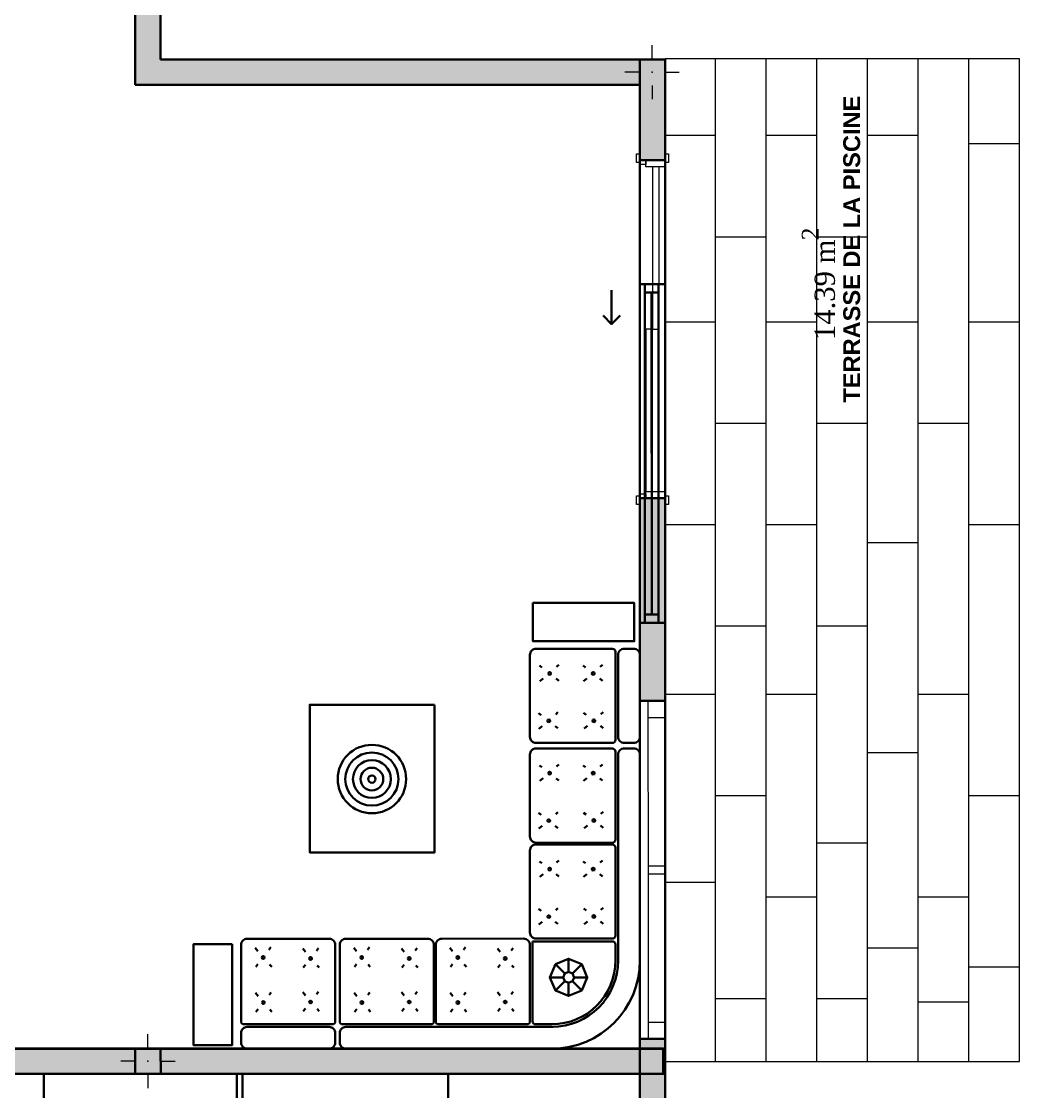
# Model space of a CAD drawing. Header units: millimetres. Extents: x -234375 to -184638, y -91483 to -70216.
# Drawn here: x -224178 to -218274, y -83713 to -77380 of the extents above; entities that cross this region are included whole.
import ezdxf

# ---------------------------------------------------------------- set-up
doc = ezdxf.new("R2010")
doc.units = ezdxf.units.MM
doc.header["$MEASUREMENT"] = 0
doc.linetypes.add('Wipeout_Contour', pattern=[20000, 0, -20000])
for name, color, linetype, lineweight in [('New_0_Pen_No__7', 7, 'Continuous', 35), ('New_2D Drafting - General_Pen_No__1', 7, 'Continuous', 13), ('New_Archicad Doors_Pen_No__27', 7, 'Continuous', 35), ('New_Archicad Windows_Pen_No__27', 7, 'Continuous', 35), ('New_Drawing & Figure_Pen_No__15', 214, 'Continuous', 25), ('New_Drawing & Figure_Pen_No__7', 7, 'Continuous', 35), ('New_Structural - Bearing_Pen_No__1', 7, 'Continuous', 13), ('New_Structural - Bearing_Pen_No__27', 7, 'Continuous', 35)]:
    doc.layers.add(name, color=color, linetype=linetype, lineweight=lineweight)
for name, color, linetype in [('New_Archicad Doors', 7, 'Continuous'), ('New_Archicad Windows', 7, 'Continuous'), ('New_Drawing & Figure', 7, 'Continuous'), ('New_Structural - Bearing', 7, 'Continuous')]:
    doc.layers.add(name, color=color, linetype=linetype)
for name, color, linetype, lineweight, true_color in [('New_Archicad Doors_Pen_No__23', 30, 'Continuous', 20, 0xff6600), ('New_Archicad Doors_Pen_No__3', 30, 'Continuous', 18, 0xff6600), ('New_Archicad Windows_Pen_No__23', 30, 'Continuous', 20, 0xff6600), ('New_Archicad Windows_Pen_No__3', 30, 'Continuous', 18, 0xff6600), ('New_Drawing & Figure_Pen_No__254', 254, 'Continuous', 13, 0xe8e8e8), ('New_Drawing & Figure_Pen_No__5', 161, 'Continuous', 25, 0x40a5ff), ('New_Drawing & Figure_Pen_No__8', 14, 'Continuous', 35, 0xa80f02), ('New_Structural - Bearing_Pen_No__160', 33, 'Continuous', 20, 0xb4a35c)]:
    doc.layers.add(name, color=color, linetype=linetype, lineweight=lineweight, true_color=true_color)
doc.styles.add('GENERATED_STYLE_1', font='arial.ttf')
doc.styles.add('GENERATED_STYLE_2', font='times.ttf')

# ---------------------------------------------------------------- blocks, each defined once
blk = doc.blocks.new('Wall_36', base_point=(-220382.9, -83606.5))
at = {"layer": 'New_Structural - Bearing_Pen_No__160', "linetype": 'Continuous', "lineweight": 0, "true_color": 0x5a512e}
blk.add_hatch(color=59, dxfattribs=at).paths.add_polyline_path([(-227141.4, -83456.9), (-227141.4, -83606.9), (-223504.8, -83606.7), (-223504.8, -83458.9), (-223354.8, -83458.9), (-223354.8, -83606.7), (-220382.9, -83606.5), (-220382.9, -83456.5)])
at = {"layer": 'New_Structural - Bearing_Pen_No__27', "color": 7, "linetype": 'Continuous', "lineweight": 35, "flags": 128}
for points in [[(-220382.9, -83456.5), (-227141.4, -83456.9)], [(-220382.9, -83606.5), (-220382.9, -83456.5)], [(-227141.4, -83606.9), (-223504.8, -83606.7)], [(-223354.8, -83606.7), (-220382.9, -83606.5)]]:
    blk.add_lwpolyline(points, dxfattribs=at)
blk = doc.blocks.new('Wall_38', base_point=(-220370.1, -77755))
at = {"layer": 'New_Structural - Bearing_Pen_No__160', "linetype": 'Continuous', "lineweight": 0, "true_color": 0x5a512e}
for points in [[(-223505.1, -77605.2), (-223505.1, -77755.2), (-223355.1, -77605.2)], [(-223355.1, -77605.2), (-223505.1, -77755.2), (-223355.1, -77755.2)], [(-223355.1, -77755.2), (-220520.1, -77755), (-220520.1, -77605), (-223355.1, -77605.2)], [(-220520.1, -77755), (-220370.1, -77755), (-220370.1, -77605), (-220378.1, -77613), (-220378, -77750.1), (-220515.2, -77750.1)], [(-220370.1, -77605), (-220520.1, -77605), (-220520.1, -77755), (-220515.2, -77750.1), (-220518, -77750.1), (-220518.1, -77610.1), (-220378.1, -77610.1), (-220378.1, -77613)]]:
    blk.add_hatch(color=59, dxfattribs=at).paths.add_polyline_path(points)
at = {"layer": 'New_Structural - Bearing_Pen_No__27', "color": 7, "linetype": 'Continuous', "lineweight": 35, "flags": 128}
for points in [[(-223505.1, -77755.2), (-223505.1, -77605.2)], [(-220370.1, -77605), (-223355.1, -77605.2)], [(-220370.1, -77605), (-220370.1, -77755)], [(-223505.1, -77755.2), (-220520.1, -77755)]]:
    blk.add_lwpolyline(points, dxfattribs=at)
blk = doc.blocks.new('2-Sash Sliding Window_2')
at = {"layer": 'New_Archicad Windows_Pen_No__23', "color": 30, "linetype": 'Continuous', "lineweight": 20, "true_color": 0xff6600}
for p, q in [((-1000, 0), (-900, 0)), ((-900, 0), (-900, -100)), ((-25, -100), (-25, 0)), ((-25, 0), (25, 0)), ((-25, 0), (25, 0)), ((25, 0), (25, -100)), ((900, -100), (900, 0)), ((900, 0), (1000, 0)), ((-900, -100), (-1000, -100)), ((25, -100), (-25, -100)), ((25, -100), (-25, -100)), ((1000, -100), (900, -100))]:
    blk.add_line(p, q, dxfattribs=at)
at = {"layer": 'New_Archicad Windows_Pen_No__27', "color": 7, "linetype": 'Continuous', "lineweight": 35}
for p, q in [((-1000, 0), (-1000, 50)), ((-1000, -100), (-1000, 0)), ((-1000, -100), (-1000, 0)), ((1000, 0), (1000, 50)), ((1000, -100), (1000, 0)), ((1000, -100), (1000, 0))]:
    blk.add_line(p, q, dxfattribs=at)
at = {"layer": 'New_Archicad Windows_Pen_No__3', "color": 30, "linetype": 'Continuous', "lineweight": 18, "true_color": 0xff6600}
for p, q in [((-1000, 50), (1000, 50)), ((-900, 0), (-25, 0)), ((25, 0), (900, 0)), ((-1000, -100), (1000, -100)), ((-25, -100), (-900, -100)), ((900, -100), (25, -100))]:
    blk.add_line(p, q, dxfattribs=at)
blk = doc.blocks.new('Sliding Door_2')
at = {"layer": 'New_Archicad Doors_Pen_No__23', "color": 30, "linetype": 'Continuous', "lineweight": 20, "true_color": 0xff6600}
for p, q in [((-960, 0), (-1000, 0)), ((-1000, 0), (-1000, -115)), ((-960, -115), (-960, 0)), ((1000, 0), (960, 0)), ((960, 0), (960, -115)), ((1000, -115), (1000, 0)), ((-1000, -115), (-960, -115)), ((960, -115), (1000, -115))]:
    blk.add_line(p, q, dxfattribs=at)
at = {"layer": 'New_Archicad Doors_Pen_No__27', "color": 7, "linetype": 'Continuous', "lineweight": 35}
for p, q in [((-1000, 35), (-1037, 35)), ((-1000, 35), (-1037, 35)), ((-1000, 0), (-1000, 35)), ((-1000, 0), (-1000, 35)), ((-1000, -115), (-1000, 0)), ((-1000, -115), (-1000, 0)), ((1000, 0), (1000, 35)), ((1000, 0), (1000, 35)), ((1000, 35), (1037, 35)), ((1000, 35), (1037, 35)), ((1000, -115), (1000, 0)), ((1000, -115), (1000, 0)), ((-1000, -115), (-1037, -115)), ((-1000, -115), (-1037, -115)), ((1000, -115), (1037, -115)), ((1000, -115), (1037, -115))]:
    blk.add_line(p, q, dxfattribs=at)
at = {"layer": 'New_Archicad Doors_Pen_No__3', "color": 30, "linetype": 'Continuous', "lineweight": 18, "true_color": 0xff6600}
for p, q in [((-987, 54), (-1037, 54)), ((-1037, 54), (-1037, 35)), ((-1037, 35), (-987, 35)), ((-975, 35), (-1000, 35)), ((-1000, 35), (-1000, 0)), ((-1000, 0), (-975, 0)), ((-987, 35), (-987, 54)), ((-975, 0), (-975, 35)), ((0, 0), (960, 0)), ((0, -40), (0, 0)), ((960, 0), (960, -40)), ((1000, 35), (975, 35)), ((975, 35), (975, 0)), ((975, 0), (1000, 0)), ((1037, 54), (987, 54)), ((987, 54), (987, 35)), ((987, 35), (1037, 35)), ((1000, 0), (1000, 35)), ((1037, 35), (1037, 54)), ((-960, -40), (0, -40)), ((-960, -80), (-960, -40)), ((960, -40), (0, -40)), ((0, -40), (0, -80)), ((-987, -115), (-1037, -115)), ((-1037, -115), (-1037, -134)), ((-987, -134), (-987, -115)), ((0, -80), (-960, -80)), ((1037, -115), (987, -115)), ((987, -115), (987, -134)), ((1037, -134), (1037, -115)), ((-1037, -134), (-987, -134)), ((987, -134), (1037, -134))]:
    blk.add_line(p, q, dxfattribs=at)
blk = doc.blocks.new('Wall_39', base_point=(-220369.9, -83606.5))
at = {"layer": 'New_Structural - Bearing_Pen_No__160', "linetype": 'Continuous', "lineweight": 0, "true_color": 0x5a512e}
for points in [[(-220520.1, -77755), (-220520.1, -78201), (-220370.1, -78201), (-220370.1, -77755)], [(-220520, -80201), (-220520, -81401), (-220370, -81401), (-220370, -80201)], [(-220520, -83401), (-220519.9, -83606.6), (-220369.9, -83606.5), (-220370, -83401)]]:
    blk.add_hatch(color=59, dxfattribs=at).paths.add_polyline_path(points)
at = {"layer": 'New_Structural - Bearing_Pen_No__27', "color": 7, "linetype": 'Continuous', "lineweight": 35}
for p, q in [((-220520.1, -78201), (-220520.1, -78164)), ((-220485.1, -78201), (-220520.1, -78201)), ((-220370.1, -78201), (-220485.1, -78201)), ((-220370.1, -78201), (-220370.1, -78164)), ((-220520, -80201), (-220520, -80238)), ((-220485, -80201), (-220520, -80201)), ((-220370, -80201), (-220485, -80201)), ((-220370, -80201), (-220370, -80238)), ((-220470, -81401), (-220520, -81401)), ((-220370, -81401), (-220470, -81401)), ((-220470, -83401), (-220520, -83401)), ((-220370, -83401), (-220470, -83401))]:
    blk.add_line(p, q, dxfattribs=at)
at = {"layer": 'New_Structural - Bearing_Pen_No__27', "color": 7, "linetype": 'Continuous', "lineweight": 35, "flags": 128}
for points in [[(-220520.1, -77755), (-220520.1, -78201)], [(-220370.1, -78201), (-220370.1, -77755)], [(-220520, -80201), (-220520, -81401)], [(-220370, -81401), (-220370, -80201)], [(-220520, -83401), (-220519.9, -83606.6)], [(-220369.9, -83606.5), (-220370, -83401)]]:
    blk.add_lwpolyline(points, dxfattribs=at)
at = {"layer": 'New_Archicad Doors', "color": 21, "linetype": 'Continuous', "lineweight": 18, "true_color": 0xff9955, "xscale": -0.9999999999999999, "zscale": 1000, "rotation": 90.00160449471812}
blk.add_blockref('Sliding Door_2', (-220485.1, -79201), dxfattribs=at)
at = {"layer": 'New_Archicad Windows', "color": 21, "linetype": 'Continuous', "lineweight": 18, "true_color": 0xff9955, "zscale": 1000, "rotation": 90.00160449471812}
blk.add_blockref('2-Sash Sliding Window_2', (-220470, -82401), dxfattribs=at)
blk = doc.blocks.new('Wall_40', base_point=(-220369.9, -83606.5))
at = {"layer": 'New_Structural - Bearing_Pen_No__160', "linetype": 'Continuous', "lineweight": 0, "true_color": 0x5a512e}
for points in [[(-220369.9, -83606.5), (-220519.9, -83606.6), (-220519.8, -85106.6), (-220369.8, -85106.5)], [(-220369.6, -87106.5), (-220519.6, -87106.6), (-220519.5, -88634.1), (-220369.5, -88634.1)]]:
    blk.add_hatch(color=59, dxfattribs=at).paths.add_polyline_path(points)
at = {"layer": 'New_Structural - Bearing_Pen_No__27', "color": 7, "linetype": 'Continuous', "lineweight": 35}
for p, q in [((-220469.8, -85106.6), (-220519.8, -85106.6)), ((-220369.8, -85106.5), (-220469.8, -85106.6)), ((-220469.6, -87106.6), (-220519.6, -87106.6)), ((-220369.6, -87106.5), (-220469.6, -87106.6))]:
    blk.add_line(p, q, dxfattribs=at)
at = {"layer": 'New_Structural - Bearing_Pen_No__27', "color": 7, "linetype": 'Continuous', "lineweight": 35, "flags": 128}
for points in [[(-220519.9, -83606.6), (-220519.8, -85106.6)], [(-220369.8, -85106.5), (-220369.9, -83606.5)], [(-220519.6, -87106.6), (-220519.5, -88634.1)], [(-220369.5, -88634.1), (-220369.6, -87106.5)]]:
    blk.add_lwpolyline(points, dxfattribs=at)
at = {"layer": 'New_Archicad Windows', "color": 21, "linetype": 'Continuous', "lineweight": 18, "true_color": 0xff9955, "zscale": 1000, "rotation": 90.00517873000538}
blk.add_blockref('2-Sash Sliding Window_2', (-220469.7, -86106.6), dxfattribs=at)
blk = doc.blocks.new('2-Sash Sliding Window_6')
at = {"layer": 'New_Archicad Windows_Pen_No__23', "color": 30, "linetype": 'Continuous', "lineweight": 20, "true_color": 0xff6600}
for p, q in [((-350, 0), (-250, 0)), ((-250, 0), (-250, -100)), ((-25, -100), (-25, 0)), ((-25, 0), (25, 0)), ((-25, 0), (25, 0)), ((25, 0), (25, -100)), ((250, -100), (250, 0)), ((250, 0), (350, 0)), ((-250, -100), (-350, -100)), ((25, -100), (-25, -100)), ((25, -100), (-25, -100)), ((350, -100), (250, -100))]:
    blk.add_line(p, q, dxfattribs=at)
at = {"layer": 'New_Archicad Windows_Pen_No__27', "color": 7, "linetype": 'Continuous', "lineweight": 35}
for p, q in [((-350, 0), (-350, 50)), ((-350, -100), (-350, 0)), ((-350, -100), (-350, 0)), ((350, 0), (350, 50)), ((350, -100), (350, 0)), ((350, -100), (350, 0))]:
    blk.add_line(p, q, dxfattribs=at)
at = {"layer": 'New_Archicad Windows_Pen_No__3', "color": 30, "linetype": 'Continuous', "lineweight": 18, "true_color": 0xff6600}
for p, q in [((-350, 50), (350, 50)), ((-250, 0), (-25, 0)), ((25, 0), (250, 0)), ((-350, -100), (350, -100)), ((-25, -100), (-250, -100)), ((250, -100), (25, -100))]:
    blk.add_line(p, q, dxfattribs=at)
blk = doc.blocks.new('Wall_44', base_point=(-223355.4, -70834.3))
at = {"layer": 'New_Structural - Bearing_Pen_No__160', "linetype": 'Continuous', "lineweight": 0, "true_color": 0x5a512e}
for points in [[(-223505.4, -70834.3), (-223505.4, -70984.3), (-223505.3, -70984.3), (-223505.3, -70834.3)], [(-223505.4, -70984.3), (-223505.3, -70984.3), (-223505.3, -70984.3)], [(-223355.4, -70984.3), (-223505.4, -70984.3), (-223505.2, -74580.7), (-223355.2, -74580.7)], [(-223505.2, -74740.7), (-223505.2, -75143.1), (-223355.2, -75143.1), (-223355.2, -74740.7)], [(-223355.2, -75843.1), (-223505.2, -75843.1), (-223505.2, -76251.2), (-223355.2, -76251.1)], [(-223505.2, -76401.2), (-223505.1, -77605.2), (-223355.1, -77605.2), (-223355.2, -76401.1)]]:
    blk.add_hatch(color=59, dxfattribs=at).paths.add_polyline_path(points)
at = {"layer": 'New_Structural - Bearing_Pen_No__27', "color": 7, "linetype": 'Continuous', "lineweight": 35}
for p, q in [((-223455.2, -75143.1), (-223505.2, -75143.1)), ((-223355.2, -75143.1), (-223455.2, -75143.1)), ((-223455.2, -75843.1), (-223505.2, -75843.1)), ((-223355.2, -75843.1), (-223455.2, -75843.1))]:
    blk.add_line(p, q, dxfattribs=at)
at = {"layer": 'New_Structural - Bearing_Pen_No__27', "color": 7, "linetype": 'Continuous', "lineweight": 35, "flags": 128}
for points in [[(-223505.3, -70834.3), (-223505.4, -70834.3)], [(-223505.4, -70984.3), (-223505.2, -74580.7)], [(-223355.2, -74580.7), (-223355.4, -70984.3)], [(-223505.2, -74740.7), (-223505.2, -75143.1)], [(-223355.2, -75143.1), (-223355.2, -74740.7)], [(-223505.2, -75843.1), (-223505.2, -76251.2)], [(-223355.2, -76251.1), (-223355.2, -75843.1)], [(-223505.2, -76401.2), (-223505.1, -77605.2)], [(-223355.1, -77605.2), (-223355.2, -76401.1)]]:
    blk.add_lwpolyline(points, dxfattribs=at)
at = {"layer": 'New_Archicad Windows', "color": 21, "linetype": 'Continuous', "lineweight": 18, "true_color": 0xff9955, "xscale": -0.9999999999999997, "zscale": 1000, "rotation": 90.00257084281272}
blk.add_blockref('2-Sash Sliding Window_6', (-223455.2, -75493.1), dxfattribs=at)
blk = doc.blocks.new('Column_39', base_point=(-223429.8, -83532.9))
at = {"layer": 'New_Structural - Bearing_Pen_No__160', "linetype": 'Continuous', "lineweight": 0, "true_color": 0x5a512e}
for points in [[(-223504.8, -83458.9), (-223504.8, -83606.7), (-223354.8, -83606.7), (-223354.8, -83458.9)], [(-223504.8, -83606.9), (-223354.8, -83606.9), (-223354.8, -83606.7), (-223504.8, -83606.7)]]:
    blk.add_hatch(color=59, dxfattribs=at).paths.add_polyline_path(points)
at = {"layer": 'New_Structural - Bearing_Pen_No__1', "color": 7, "linetype": 'Continuous', "lineweight": 13}
for p, q in [((-223429.8, -83452.9), (-223429.8, -83372.9)), ((-223509.8, -83532.9), (-223589.8, -83532.9)), ((-223349.8, -83532.9), (-223269.8, -83532.9)), ((-223429.8, -83612.9), (-223429.8, -83692.9))]:
    blk.add_line(p, q, dxfattribs=at)
at = {"layer": 'New_Structural - Bearing_Pen_No__1', "color": 7, "linetype": 'Continuous', "lineweight": 13, "flags": 128}
blk.add_lwpolyline([(-223504.8, -83606.7), (-223504.8, -83606.9), (-223354.8, -83606.9), (-223354.8, -83606.7)], dxfattribs=at)
at = {"layer": 'New_Structural - Bearing_Pen_No__1', "color": 7, "linetype": 'Continuous', "lineweight": 13}
blk.add_point((-223429.8, -83532.9), dxfattribs=at)
blk = doc.blocks.new('Column_42', base_point=(-220448.1, -77680.1))
at = {"layer": 'New_Structural - Bearing_Pen_No__160', "linetype": 'Continuous', "lineweight": 0, "true_color": 0x5a512e}
for points in [[(-220378.1, -77610.1), (-220518.1, -77610.1), (-220518, -77750.1), (-220515.2, -77750.1), (-220378.1, -77613)], [(-220515.2, -77750.1), (-220378, -77750.1), (-220378.1, -77613)]]:
    blk.add_hatch(color=59, dxfattribs=at).paths.add_polyline_path(points)
at = {"layer": 'New_Structural - Bearing_Pen_No__1', "color": 7, "linetype": 'Continuous', "lineweight": 13}
for p, q in [((-220448.1, -77600.1), (-220448.1, -77520.1)), ((-220528.1, -77680.1), (-220608.1, -77680.1)), ((-220368.1, -77680.1), (-220288.1, -77680.1)), ((-220448, -77760.1), (-220448, -77840.1))]:
    blk.add_line(p, q, dxfattribs=at)
blk.add_point((-220448.1, -77680.1), dxfattribs=at)

msp = doc.modelspace()

# ---------------------------------------------------------------- hatches: boundary and pattern name
at = {"layer": 'New_Drawing & Figure_Pen_No__5', "linetype": 'Continuous', "lineweight": 25, "true_color": 0x40a5ff}
msp.add_hatch(color=161, dxfattribs=at).paths.add_polyline_path([(-220519.8, -83458.6), (-220519.8, -83606.6), (-220369.9, -83606.5), (-220370, -83458.6)])

# ---------------------------------------------------------------- linework, layer by layer
at = {"layer": 'New_0_Pen_No__7', "color": 7, "linetype": 'Continuous', "lineweight": 35}
for p, q in [((-220520.1, -77605), (-220520, -78933.9)), ((-220370, -78933.9), (-220370.1, -77601)), ((-220519.9, -80938.6), (-220370.2, -80938.6)), ((-220519.8, -83606.6), (-220519.9, -80938.6)), ((-220370.2, -80938.6), (-220369.8, -85101.4)), ((-227142.1, -83458.9), (-220370, -83458.6)), ((-227142.1, -83458.9), (-223701.4, -83458.7)), ((-223504.7, -83606.9), (-223504.8, -83458.9)), ((-223354.7, -83606.7), (-223354.8, -83458.7)), ((-220369.9, -83606.5), (-227342.1, -83606.9)), ((-220519.7, -85101.4), (-220519.8, -83606.6))]:
    msp.add_line(p, q, dxfattribs=at)
for points in [[(-220370, -78933.9), (-220520, -78933.9)], [(-220687.3, -78970.9), (-220687.2, -79170.9), (-220737.2, -79120.9)], [(-220687.2, -79170.9), (-220637.2, -79120.9)]]:
    msp.add_lwpolyline(points, dxfattribs=at)
msp.add_lwpolyline([(-220519.8, -83606.6), (-220519.8, -83458.6), (-220370, -83458.6), (-220369.9, -83606.5)], close=True, dxfattribs=at)
at = {"layer": 'New_2D Drafting - General_Pen_No__1', "color": 7, "linetype": 'Continuous', "lineweight": 13}
for p, q in [((-218274.2, -77600.9), (-220370.1, -77601)), ((-220370.1, -77601), (-220369.9, -83533.6)), ((-220073.1, -83533.5), (-220073.3, -77601)), ((-219773.1, -83533.5), (-219773.3, -77601)), ((-219473.9, -83533.5), (-219474.2, -77601)), ((-219173.9, -83533.5), (-219174.2, -77601)), ((-218873.9, -83533.5), (-218874.2, -77600.1)), ((-218573.9, -83533.5), (-218574.2, -77600.9)), ((-218273.9, -83533.5), (-218274.2, -77600.9)), ((-220073.3, -78056), (-220370.1, -78056)), ((-219474.1, -78056), (-219773.3, -78056)), ((-218874.1, -78055.9), (-219174.1, -78056)), ((-218274.1, -78104.5), (-218574.1, -78104.5)), ((-219773.3, -78656), (-220073.3, -78656)), ((-219174.1, -78656), (-219474.1, -78656)), ((-220073.3, -79158.8), (-220370, -79158.8)), ((-219474.1, -79158.8), (-219773.3, -79158.8)), ((-218874.1, -79158.8), (-219174.1, -79158.8)), ((-218274.1, -79158.7), (-218574.1, -79158.7)), ((-219773.2, -79758.8), (-220073.2, -79758.8)), ((-219174.1, -79758.8), (-219474.1, -79758.8)), ((-218574.1, -79758.7), (-218874.1, -79758.8)), ((-220073.2, -80358.8), (-220370, -80358.8)), ((-219474, -80358.8), (-219773.2, -80358.8)), ((-218274, -80358.7), (-218574, -80358.7)), ((-218874, -80464.4), (-219174, -80464.4)), ((-219773.2, -80958.8), (-220073.2, -80958.8)), ((-219174, -80958.8), (-219474, -80958.8)), ((-220073.2, -81362.9), (-220369.9, -81362.9)), ((-219474, -81362.9), (-219773.2, -81362.9)), ((-218574, -81362.9), (-218874, -81362.9)), ((-218874, -81708.9), (-219174, -81708.9)), ((-219773.1, -81962.9), (-220073.1, -81962.9)), ((-218274, -81962.8), (-218574, -81962.9)), ((-219174, -82242), (-219473.1, -82242)), ((-220073.1, -82475.2), (-220369.9, -82475.3)), ((-219473.9, -82562.9), (-219773.1, -82562.9)), ((-218573.9, -82562.9), (-218873.9, -82562.9)), ((-218873.9, -82862.9), (-219173.9, -82862.9)), ((-218273.9, -82976), (-218573.9, -82976)), ((-219773.1, -83162.9), (-220073.1, -83162.9)), ((-219174.8, -83162.9), (-219473.9, -83162.9)), ((-218573.9, -83182.7), (-218873.9, -83182.7)), ((-220369.9, -83533.6), (-218273.9, -83533.5))]:
    msp.add_line(p, q, dxfattribs=at)
at = {"layer": 'New_Drawing & Figure_Pen_No__7', "color": 7, "linetype": 'Continuous', "lineweight": 35}
for p, q in [((-220520.1, -77605), (-220520, -78933.9)), ((-220370, -78933.9), (-220370.1, -77601)), ((-220520.3, -78933.9), (-220520.2, -80938.6)), ((-220490.3, -78933.9), (-220490.2, -80938.6)), ((-220410.3, -78933.9), (-220410.2, -80938.6)), ((-220370.3, -78933.9), (-220370.2, -80938.6)), ((-220490.3, -78983.9), (-220410.3, -78983.9)), ((-220450.3, -78983.9), (-220450.2, -80888.6)), ((-220410.2, -80888.6), (-220490.2, -80888.6)), ((-220519.9, -80938.6), (-220370.2, -80938.6)), ((-220519.8, -83606.6), (-220519.9, -80938.6)), ((-220370.2, -80938.6), (-220369.8, -85101.4)), ((-221099.6, -81203.2), (-221114.2, -81192)), ((-221012.6, -81199.4), (-220999.3, -81186.9)), ((-220841.6, -81203.2), (-220856.2, -81192)), ((-220754.6, -81199.4), (-220741.3, -81186.9)), ((-221092.2, -81268.4), (-221111.7, -81283.9)), ((-221015.1, -81268.8), (-220999.3, -81281.3)), ((-220834.2, -81268.4), (-220853.6, -81283.9)), ((-220757.1, -81268.8), (-220741.3, -81281.3)), ((-221104.9, -81484.5), (-221119.5, -81473.4)), ((-221017.9, -81480.7), (-221004.6, -81468.3)), ((-220838, -81483.1), (-220852.6, -81471.9)), ((-220751, -81479.3), (-220737.7, -81466.8)), ((-221097.5, -81549.8), (-221116.9, -81565.2)), ((-221020.4, -81550.1), (-221004.6, -81562.7)), ((-220830.5, -81548.3), (-220850, -81563.8)), ((-220753.5, -81548.7), (-220737.7, -81561.2)), ((-221099.6, -81793.3), (-221114.2, -81782.2)), ((-221012.6, -81789.5), (-220999.3, -81777.1)), ((-220841.6, -81793.3), (-220856.2, -81782.2)), ((-220754.6, -81789.5), (-220741.3, -81777.1)), ((-221092.2, -81858.6), (-221111.6, -81874.1)), ((-221015.1, -81858.9), (-220999.3, -81871.5)), ((-220834.1, -81858.6), (-220853.6, -81874.1)), ((-220757.1, -81858.9), (-220741.3, -81871.5)), ((-221104.9, -82074.7), (-221119.5, -82063.6)), ((-221017.9, -82070.9), (-221004.6, -82058.4)), ((-220838, -82073.2), (-220852.6, -82062.1)), ((-220750.9, -82069.4), (-220737.7, -82057)), ((-221097.4, -82140), (-221116.9, -82155.4)), ((-221020.4, -82140.3), (-221004.6, -82152.9)), ((-220830.5, -82138.5), (-220850, -82154)), ((-220753.5, -82138.8), (-220737.7, -82151.4)), ((-220648.4, -82202), (-220648.4, -82944.9)), ((-220519.8, -82952.6), (-220519.8, -82202)), ((-221099.6, -82361.3), (-221114.2, -82350.1)), ((-221012.5, -82357.5), (-220999.3, -82345)), ((-220841.5, -82361.2), (-220856.1, -82350.1)), ((-220754.5, -82357.5), (-220741.2, -82345)), ((-221092.1, -82426.5), (-221111.6, -82442)), ((-221015.1, -82426.9), (-220999.3, -82439.4)), ((-220834.1, -82426.5), (-220853.6, -82442)), ((-220757.1, -82426.9), (-220741.2, -82439.4)), ((-221104.8, -82642.6), (-221119.4, -82631.5)), ((-221017.8, -82638.8), (-221004.5, -82626.4)), ((-220837.9, -82641.2), (-220852.5, -82630)), ((-220750.9, -82637.4), (-220737.6, -82624.9)), ((-221097.4, -82707.9), (-221116.9, -82723.3)), ((-221020.4, -82708.2), (-221004.5, -82720.8)), ((-220830.5, -82706.4), (-220850, -82721.9)), ((-220753.5, -82706.8), (-220737.6, -82719.3)), ((-221154.6, -82823.5), (-221154.6, -83295.9)), ((-221154.6, -82823.5), (-220682.3, -82823.5)), ((-222779.5, -82880.8), (-222795, -82861.3)), ((-222714.3, -82873.4), (-222703.1, -82858.8)), ((-222498.2, -82886.1), (-222513.7, -82866.6)), ((-222432.9, -82878.7), (-222421.8, -82864.1)), ((-222196, -82880.8), (-222211.4, -82861.3)), ((-222130.7, -82873.4), (-222119.6, -82858.8)), ((-221914.6, -82886.1), (-221930.1, -82866.6)), ((-221849.4, -82878.6), (-221838.2, -82864)), ((-221628.1, -82880.8), (-221643.5, -82861.3)), ((-221562.8, -82873.3), (-221551.7, -82858.7)), ((-221346.7, -82886.1), (-221362.2, -82866.6)), ((-221281.5, -82878.6), (-221270.3, -82864)), ((-220664.2, -82841.6), (-220664.2, -82936.4)), ((-222779.9, -82957.9), (-222792.4, -82973.7)), ((-222196.3, -82957.8), (-222208.9, -82973.7)), ((-221628.4, -82957.8), (-221641, -82973.6)), ((-220941.6, -82926.4), (-220941.6, -83004.2)), ((-222710.5, -82960.4), (-222698, -82973.7)), ((-222498.5, -82963.1), (-222511.1, -82979)), ((-222429.1, -82965.7), (-222416.7, -82979)), ((-222126.9, -82960.4), (-222114.5, -82973.7)), ((-221915, -82963.1), (-221927.6, -82978.9)), ((-221845.6, -82965.7), (-221833.1, -82978.9)), ((-221559, -82960.4), (-221546.6, -82973.6)), ((-221347.1, -82963.1), (-221359.6, -82978.9)), ((-221277.7, -82965.6), (-221265.2, -82978.9)), ((-221019.5, -82958.7), (-220964.5, -83013.7)), ((-220918.7, -83013.7), (-220863.7, -82958.6)), ((-220973.9, -83036.5), (-221051.7, -83036.5)), ((-221019.5, -83114.4), (-220964.5, -83059.4)), ((-220941.6, -83068.9), (-220941.6, -83146.7)), ((-220863.7, -83114.4), (-220918.7, -83059.4)), ((-220909.3, -83036.5), (-220831.5, -83036.5)), ((-222778.1, -83147.7), (-222793.6, -83128.3)), ((-222712.8, -83140.3), (-222701.7, -83125.7)), ((-222498.2, -83144.1), (-222513.6, -83124.6)), ((-222432.9, -83136.7), (-222421.8, -83122.1)), ((-222194.5, -83147.7), (-222210, -83128.2)), ((-222129.3, -83140.3), (-222118.1, -83125.7)), ((-221914.6, -83144.1), (-221930.1, -83124.6)), ((-221849.4, -83136.7), (-221838.2, -83122.1)), ((-221626.6, -83147.7), (-221642.1, -83128.2)), ((-221561.4, -83140.3), (-221550.2, -83125.6)), ((-221346.7, -83144.1), (-221362.2, -83124.6)), ((-221281.4, -83136.6), (-221270.3, -83122)), ((-222778.4, -83224.8), (-222791, -83240.6)), ((-222709, -83227.3), (-222696.6, -83240.6)), ((-222498.5, -83221.2), (-222511.1, -83237)), ((-222429.1, -83223.7), (-222416.7, -83237)), ((-222194.9, -83224.8), (-222207.5, -83240.6)), ((-222125.5, -83227.3), (-222113, -83240.6)), ((-221915, -83221.1), (-221927.5, -83237)), ((-221845.6, -83223.7), (-221833.1, -83237)), ((-221627, -83224.7), (-221639.5, -83240.5)), ((-221557.6, -83227.3), (-221545.1, -83240.5)), ((-221347.1, -83221.1), (-221359.6, -83236.9)), ((-221277.7, -83223.7), (-221265.2, -83236.9)), ((-221033.2, -83329.8), (-221772.1, -83329.8)), ((-221136.5, -83314), (-221041.7, -83313.9)), ((-227142.1, -83458.9), (-220370, -83458.6)), ((-227142.1, -83458.9), (-223701.4, -83458.7)), ((-226621.6, -83458.8), (-223708, -83458.7)), ((-223504.7, -83606.9), (-223504.8, -83458.9)), ((-223354.7, -83606.7), (-223354.8, -83458.7)), ((-221772.1, -83458.4), (-221025.5, -83458.3)), ((-220369.9, -83606.5), (-227342.1, -83606.9)), ((-224045.6, -84101), (-224045.6, -83606.7)), ((-224045.6, -84101), (-224045.6, -83606.7)), ((-221653.8, -83606.6), (-221653.7, -84100.9)), ((-220519.7, -85101.4), (-220519.8, -83606.6))]:
    msp.add_line(p, q, dxfattribs=at)
for points in [[(-220370, -78933.9), (-220520, -78933.9)], [(-220687.3, -78970.9), (-220687.2, -79170.9), (-220737.2, -79120.9)], [(-220687.2, -79170.9), (-220637.2, -79120.9)], [(-220648.4, -81718.5), (-220648.4, -82284)]]:
    msp.add_lwpolyline(points, dxfattribs=at)
for points in [[(-221152.3, -80820.5), (-220552.9, -80820.5), (-220552.9, -81047.7), (-221152.3, -81047.7)], [(-221734.7, -81423.3), (-221734.7, -82297.4), (-222473, -82297.4), (-222473.1, -81423.3)], [(-222932.6, -82839.3), (-222932.6, -83438.7), (-223159.8, -83438.7), (-223159.8, -82839.3)], [(-221019.5, -82958.7), (-221051.7, -83036.5), (-221019.5, -83114.4), (-220941.6, -83146.7), (-220863.7, -83114.4), (-220831.5, -83036.5), (-220863.7, -82958.6), (-220941.6, -82926.4)], [(-220964.5, -83013.7), (-220973.9, -83036.5), (-220964.5, -83059.4), (-220941.6, -83068.9), (-220918.7, -83059.4), (-220909.3, -83036.5), (-220918.7, -83013.7), (-220941.6, -83004.2)], [(-220519.8, -83606.6), (-220519.8, -83458.6), (-220370, -83458.6), (-220369.9, -83606.5)]]:
    msp.add_lwpolyline(points, close=True, dxfattribs=at)
for points in [[(-220682.3, -81649.5), (-221134.4, -81649.5, -0.414214), (-221170.6, -81613.4), (-221170.6, -81128.4, -0.414214), (-221134.4, -81092.2), (-220682.4, -81092.2, -0.414214), (-220664.3, -81110.3), (-220664.3, -81631.4, -0.414214)], [(-220648.5, -81128.4), (-220648.4, -81613.4, 0.414214), (-220612.3, -81649.5), (-220556, -81649.5, 0.414214), (-220519.9, -81613.4), (-220519.9, -81128.4, 0.414214), (-220556.1, -81092.2), (-220612.3, -81092.2, 0.414214)], [(-221053.8, -81246.1, -1), (-221053.8, -81230, -1)], [(-220795.8, -81246.1, -1), (-220795.8, -81230, -1)], [(-221059.1, -81527.4, -1), (-221059.1, -81511.3, -1)], [(-220792.2, -81526, -1), (-220792.2, -81509.9, -1)], [(-220682.3, -82239.7), (-221134.4, -82239.7, -0.414214), (-221170.5, -82203.6), (-221170.6, -81718.6, -0.414214), (-221134.4, -81682.4), (-220682.3, -81682.4, -0.414214), (-220664.3, -81700.5), (-220664.2, -82221.6, -0.414214)], [(-221053.8, -81836.2, -1), (-221053.8, -81820.2, -1)], [(-220795.8, -81836.2, -1), (-220795.8, -81820.2, -1)], [(-221059.1, -82117.6, -1), (-221059.1, -82101.5, -1)], [(-220792.2, -82116.1, -1), (-220792.2, -82100.1, -1)], [(-220682.3, -82807.6), (-221134.4, -82807.6, -0.414214), (-221170.5, -82771.5), (-221170.5, -82286.5, -0.414214), (-221134.4, -82250.3), (-220682.3, -82250.3, -0.414214), (-220664.2, -82268.4), (-220664.2, -82789.5, -0.414214)], [(-221053.8, -82404.2, -1), (-221053.8, -82388.1, -1)], [(-220795.8, -82404.1, -1), (-220795.8, -82388.1, -1)], [(-221059.1, -82685.5, -1), (-221059.1, -82669.4, -1)], [(-220792.2, -82684.1, -1), (-220792.2, -82668, -1)], [(-222879.3, -83295.9), (-222879.3, -82843.9, -0.414214), (-222843.1, -82807.7), (-222358.1, -82807.7, -0.414214), (-222322, -82843.8), (-222322, -83295.9, -0.414214), (-222340, -83314), (-222861.2, -83314, -0.414214)], [(-222295.7, -83295.9), (-222295.8, -82843.8, -0.414214), (-222259.6, -82807.7), (-221774.6, -82807.7, -0.414214), (-221738.4, -82843.8), (-221738.4, -83295.9, -0.414214), (-221756.5, -83314), (-222277.7, -83314, -0.414214)], [(-221727.8, -83295.9), (-221727.8, -82843.8, -0.414214), (-221691.7, -82807.7), (-221206.7, -82807.6, -0.414214), (-221170.5, -82843.8), (-221170.5, -83295.9, -0.414214), (-221188.6, -83314), (-221709.7, -83314, -0.414214)], [(-222757.2, -82919.2, -1), (-222741.1, -82919.2, -1)], [(-222475.8, -82924.4, -1), (-222459.7, -82924.4, -1)], [(-222173.6, -82919.1, -1), (-222157.5, -82919.1, -1)], [(-221892.3, -82924.4, -1), (-221876.2, -82924.4, -1)], [(-221605.7, -82919.1, -1), (-221589.6, -82919.1, -1)], [(-221324.4, -82924.4, -1), (-221308.3, -82924.4, -1)], [(-222755.7, -83186.1, -1), (-222739.6, -83186.1, -1)], [(-222475.8, -83182.5, -1), (-222459.7, -83182.5, -1)], [(-222172.2, -83186.1, -1), (-222156.1, -83186.1, -1)], [(-221892.3, -83182.4, -1), (-221876.2, -83182.4, -1)], [(-221604.3, -83186, -1), (-221588.2, -83186, -1)], [(-221324.3, -83182.4, -1), (-221308.3, -83182.4, -1)], [(-222358.1, -83329.8), (-222843.1, -83329.8, 0.414214), (-222879.3, -83366), (-222879.3, -83422.3, 0.414214), (-222843.1, -83458.4), (-222358.1, -83458.4, 0.414214), (-222322, -83422.2), (-222322, -83366, 0.414214)]]:
    msp.add_lwpolyline(points, format="xyb", close=True, dxfattribs=at)
for points in [[(-220519.8, -82284), (-220519.9, -81718.5, 0.414214), (-220556, -81682.4), (-220612.3, -81682.4, 0.414214), (-220648.4, -81718.5)], [(-221690.1, -83329.8), (-222259.6, -83329.8, 0.414214), (-222295.7, -83366), (-222295.7, -83422.2, 0.414214), (-222259.6, -83458.4), (-221690.1, -83458.4)]]:
    msp.add_lwpolyline(points, format="xyb", dxfattribs=at)
for radius in [202.5, 157.3, 112.1, 66.9, 21.7]:
    msp.add_circle((-222105.1, -81863.1), radius, dxfattribs=at)
for centre, radius, start, end in [((-220682.3, -82841.6), 18.1, 0.00257, 90.00257), ((-221041.7, -82936.5), 377.5, 270.00257, 0.00257), ((-221041.7, -82936.5), 393.4, 270.00257, 0.00257), ((-221041.7, -82936.5), 522.1, 270.00257, 0.00257), ((-221136.5, -83295.9), 18.1, 180.00257, 270.00257)]:
    msp.add_arc(centre, radius, start, end, dxfattribs=at)

# ---------------------------------------------------------------- block references
at = {"layer": 'New_Structural - Bearing', "color": 7, "lineweight": 35}
for name, p in [('Wall_44', (-223355.4, -70834.3)), ('Wall_38', (-220370.1, -77755)), ('Wall_39', (-220369.9, -83606.5)), ('Wall_40', (-220369.9, -83606.5))]:
    msp.add_blockref(name, p, dxfattribs=at)
at = {"layer": 'New_Structural - Bearing', "color": 7, "lineweight": 13}
for name, p in [('Column_42', (-220448.1, -77680.1)), ('Column_39', (-223429.8, -83532.9))]:
    msp.add_blockref(name, p, dxfattribs=at)

# ---------------------------------------------------------------- texts
at = {"layer": 'New_Drawing & Figure_Pen_No__15', "color": 214, "linetype": 'Continuous', "lineweight": 25, "attachment_point": 7, "rotation": 90.00257, "style": 'GENERATED_STYLE_2'}
for s, insert, char_height in [('\\A1;{\\pql;\\fTimes New Roman|b0|i0|c0|p0;\\W1.000000;2}', (-219462, -78675.3), 100), ('\\A1;{\\pql;\\fTimes New Roman|b0|i0|c0|p0;\\W1.000000;14.39 m}', (-219363.9, -79265.3), 120)]:
    msp.add_mtext(s, dxfattribs=dict(at, insert=insert, char_height=char_height))
at = {"layer": 'New_Drawing & Figure_Pen_No__7', "color": 7, "linetype": 'Continuous', "lineweight": 35, "insert": (-219215.6, -79635.8), "char_height": 100, "attachment_point": 7, "rotation": 90.00257, "style": 'GENERATED_STYLE_1'}
msp.add_mtext('\\A1;{\\pql;\\fArial|b1|i0|c0|p0;\\W1.000000;TERRASSE DE LA PISCINE}', dxfattribs=at)

# ---------------------------------------------------------------- next in the draw order: wipeouts: each hides what was drawn before it
at = {"color": 254, "linetype": 'Wipeout_Contour', "lineweight": 0, "ltscale": 952325.860878}
msp.add_wipeout([(-222871.2, -83771.4), (-222871.2, -83606.7), (-222904.2, -83606.7), (-222904.2, -83771.4)], dxfattribs=at).dxf.layer = 'New_Drawing & Figure'

# ---------------------------------------------------------------- next in the draw order: linework, layer by layer
at = {"layer": 'New_Drawing & Figure_Pen_No__254', "color": 254, "linetype": 'Wipeout_Contour', "lineweight": 13, "true_color": 0xe8e8e8}
for p, q in [((-222871.2, -83606.7), (-222904.2, -83606.7)), ((-222904.2, -83606.7), (-222904.2, -83771.4)), ((-222871.2, -83771.4), (-222871.2, -83606.7))]:
    msp.add_line(p, q, dxfattribs=at)
at = {"layer": 'New_Drawing & Figure_Pen_No__7', "color": 7, "linetype": 'Continuous', "lineweight": 35}
msp.add_line((-224045.6, -83606.7), (-221653.8, -83606.6), dxfattribs=at)
msp.add_line((-224045.6, -83606.7), (-221653.8, -83606.6), dxfattribs=at)
at = {"layer": 'New_Drawing & Figure_Pen_No__8', "color": 14, "linetype": 'Continuous', "lineweight": 35, "true_color": 0xa80f02, "flags": 128}
msp.add_lwpolyline([(-222871.2, -83771.4), (-222904.2, -83771.4), (-222904.2, -83606.7), (-222871.2, -83606.7)], close=True, dxfattribs=at)

# ---------------------------------------------------------------- next in the draw order: block references
at = {"layer": 'New_Structural - Bearing', "color": 7, "lineweight": 35}
msp.add_blockref('Wall_36', (-220382.9, -83606.5), dxfattribs=at)

doc.saveas('drawing.dxf')
